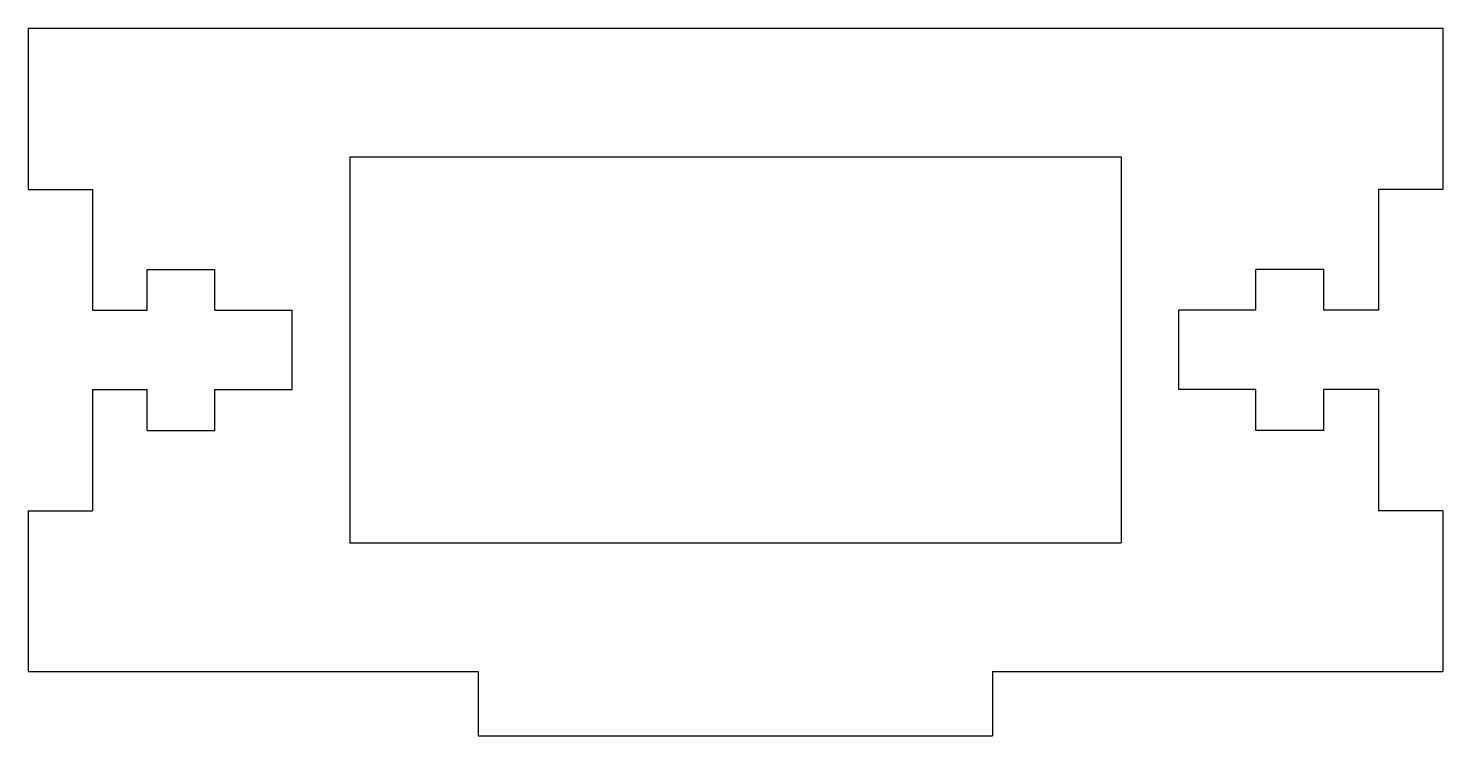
# Model space of a CAD drawing. Extents: x 8.42 to 11.17, y -3.77 to -2.39.
import ezdxf

# ---------------------------------------------------------------- set-up
doc = ezdxf.new("R2010")
doc.units = 0
doc.layers.add('VISIBLE', color=7, linetype='CONTINUOUS')

msp = doc.modelspace()

# ---------------------------------------------------------------- linework, layer by layer
at = {"layer": 'VISIBLE'}
for p, q in [((8.4165, -2.3923, 0.125), (11.1665, -2.3923, 0.125)), ((8.4165, -2.3923, 0.125), (8.4165, -2.7053, 0.125)), ((11.1665, -2.3923, 0.125), (11.1665, -2.7053, 0.125)), ((9.0415, -2.6423, 0.125), (9.0415, -3.3923, 0.125)), ((9.0415, -2.6423, 0.125), (10.5415, -2.6423, 0.125)), ((10.5415, -2.6423, 0.125), (10.5415, -3.3923, 0.125)), ((8.4165, -2.7053, 0.125), (8.5415, -2.7053, 0.125)), ((8.5415, -2.7053, 0.125), (8.5415, -2.9403, 0.125)), ((11.0415, -2.7053, 0.125), (11.0415, -2.9403, 0.125)), ((11.1665, -2.7053, 0.125), (11.0415, -2.7053, 0.125)), ((8.6475, -2.9403, 0.125), (8.6475, -2.8608, 0.125)), ((8.6475, -2.8608, 0.125), (8.7795, -2.8608, 0.125)), ((8.7795, -2.9403, 0.125), (8.7795, -2.8608, 0.125)), ((10.8035, -2.9403, 0.125), (10.8035, -2.8608, 0.125)), ((10.9355, -2.8608, 0.125), (10.8035, -2.8608, 0.125)), ((10.9355, -2.9403, 0.125), (10.9355, -2.8608, 0.125)), ((8.5415, -2.9403, 0.125), (8.6475, -2.9403, 0.125)), ((8.7795, -2.9403, 0.125), (8.9295, -2.9403, 0.125)), ((8.9295, -3.0943, 0.125), (8.9295, -2.9403, 0.125)), ((10.6535, -3.0943, 0.125), (10.6535, -2.9403, 0.125)), ((10.8035, -2.9403, 0.125), (10.6535, -2.9403, 0.125)), ((11.0415, -2.9403, 0.125), (10.9355, -2.9403, 0.125)), ((8.5415, -3.0943, 0.125), (8.6475, -3.0943, 0.125)), ((8.5415, -3.0943, 0.125), (8.5415, -3.3303, 0.125)), ((8.6475, -3.1738, 0.125), (8.6475, -3.0943, 0.125)), ((8.7795, -3.0943, 0.125), (8.9295, -3.0943, 0.125)), ((8.7795, -3.1738, 0.125), (8.7795, -3.0943, 0.125)), ((10.8035, -3.0943, 0.125), (10.6535, -3.0943, 0.125)), ((10.8035, -3.1738, 0.125), (10.8035, -3.0943, 0.125)), ((11.0415, -3.0943, 0.125), (10.9355, -3.0943, 0.125)), ((10.9355, -3.1738, 0.125), (10.9355, -3.0943, 0.125)), ((11.0415, -3.0943, 0.125), (11.0415, -3.3303, 0.125)), ((8.6475, -3.1738, 0.125), (8.7795, -3.1738, 0.125)), ((10.9355, -3.1738, 0.125), (10.8035, -3.1738, 0.125)), ((8.4165, -3.3303, 0.125), (8.5415, -3.3303, 0.125)), ((8.4165, -3.3303, 0.125), (8.4165, -3.6423, 0.125)), ((11.1665, -3.3303, 0.125), (11.0415, -3.3303, 0.125)), ((11.1665, -3.3303, 0.125), (11.1665, -3.6423, 0.125)), ((9.0415, -3.3923, 0.125), (10.5415, -3.3923, 0.125)), ((8.4165, -3.6423, 0.125), (9.2915, -3.6423, 0.125)), ((9.2915, -3.6423, 0.125), (9.2915, -3.7673, 0.125)), ((10.2915, -3.6423, 0.125), (10.2915, -3.7673, 0.125)), ((10.2915, -3.6423, 0.125), (11.1665, -3.6423, 0.125)), ((9.2915, -3.7673, 0.125), (10.2915, -3.7673, 0.125))]:
    msp.add_line(p, q, dxfattribs=at)

doc.saveas('drawing.dxf')
